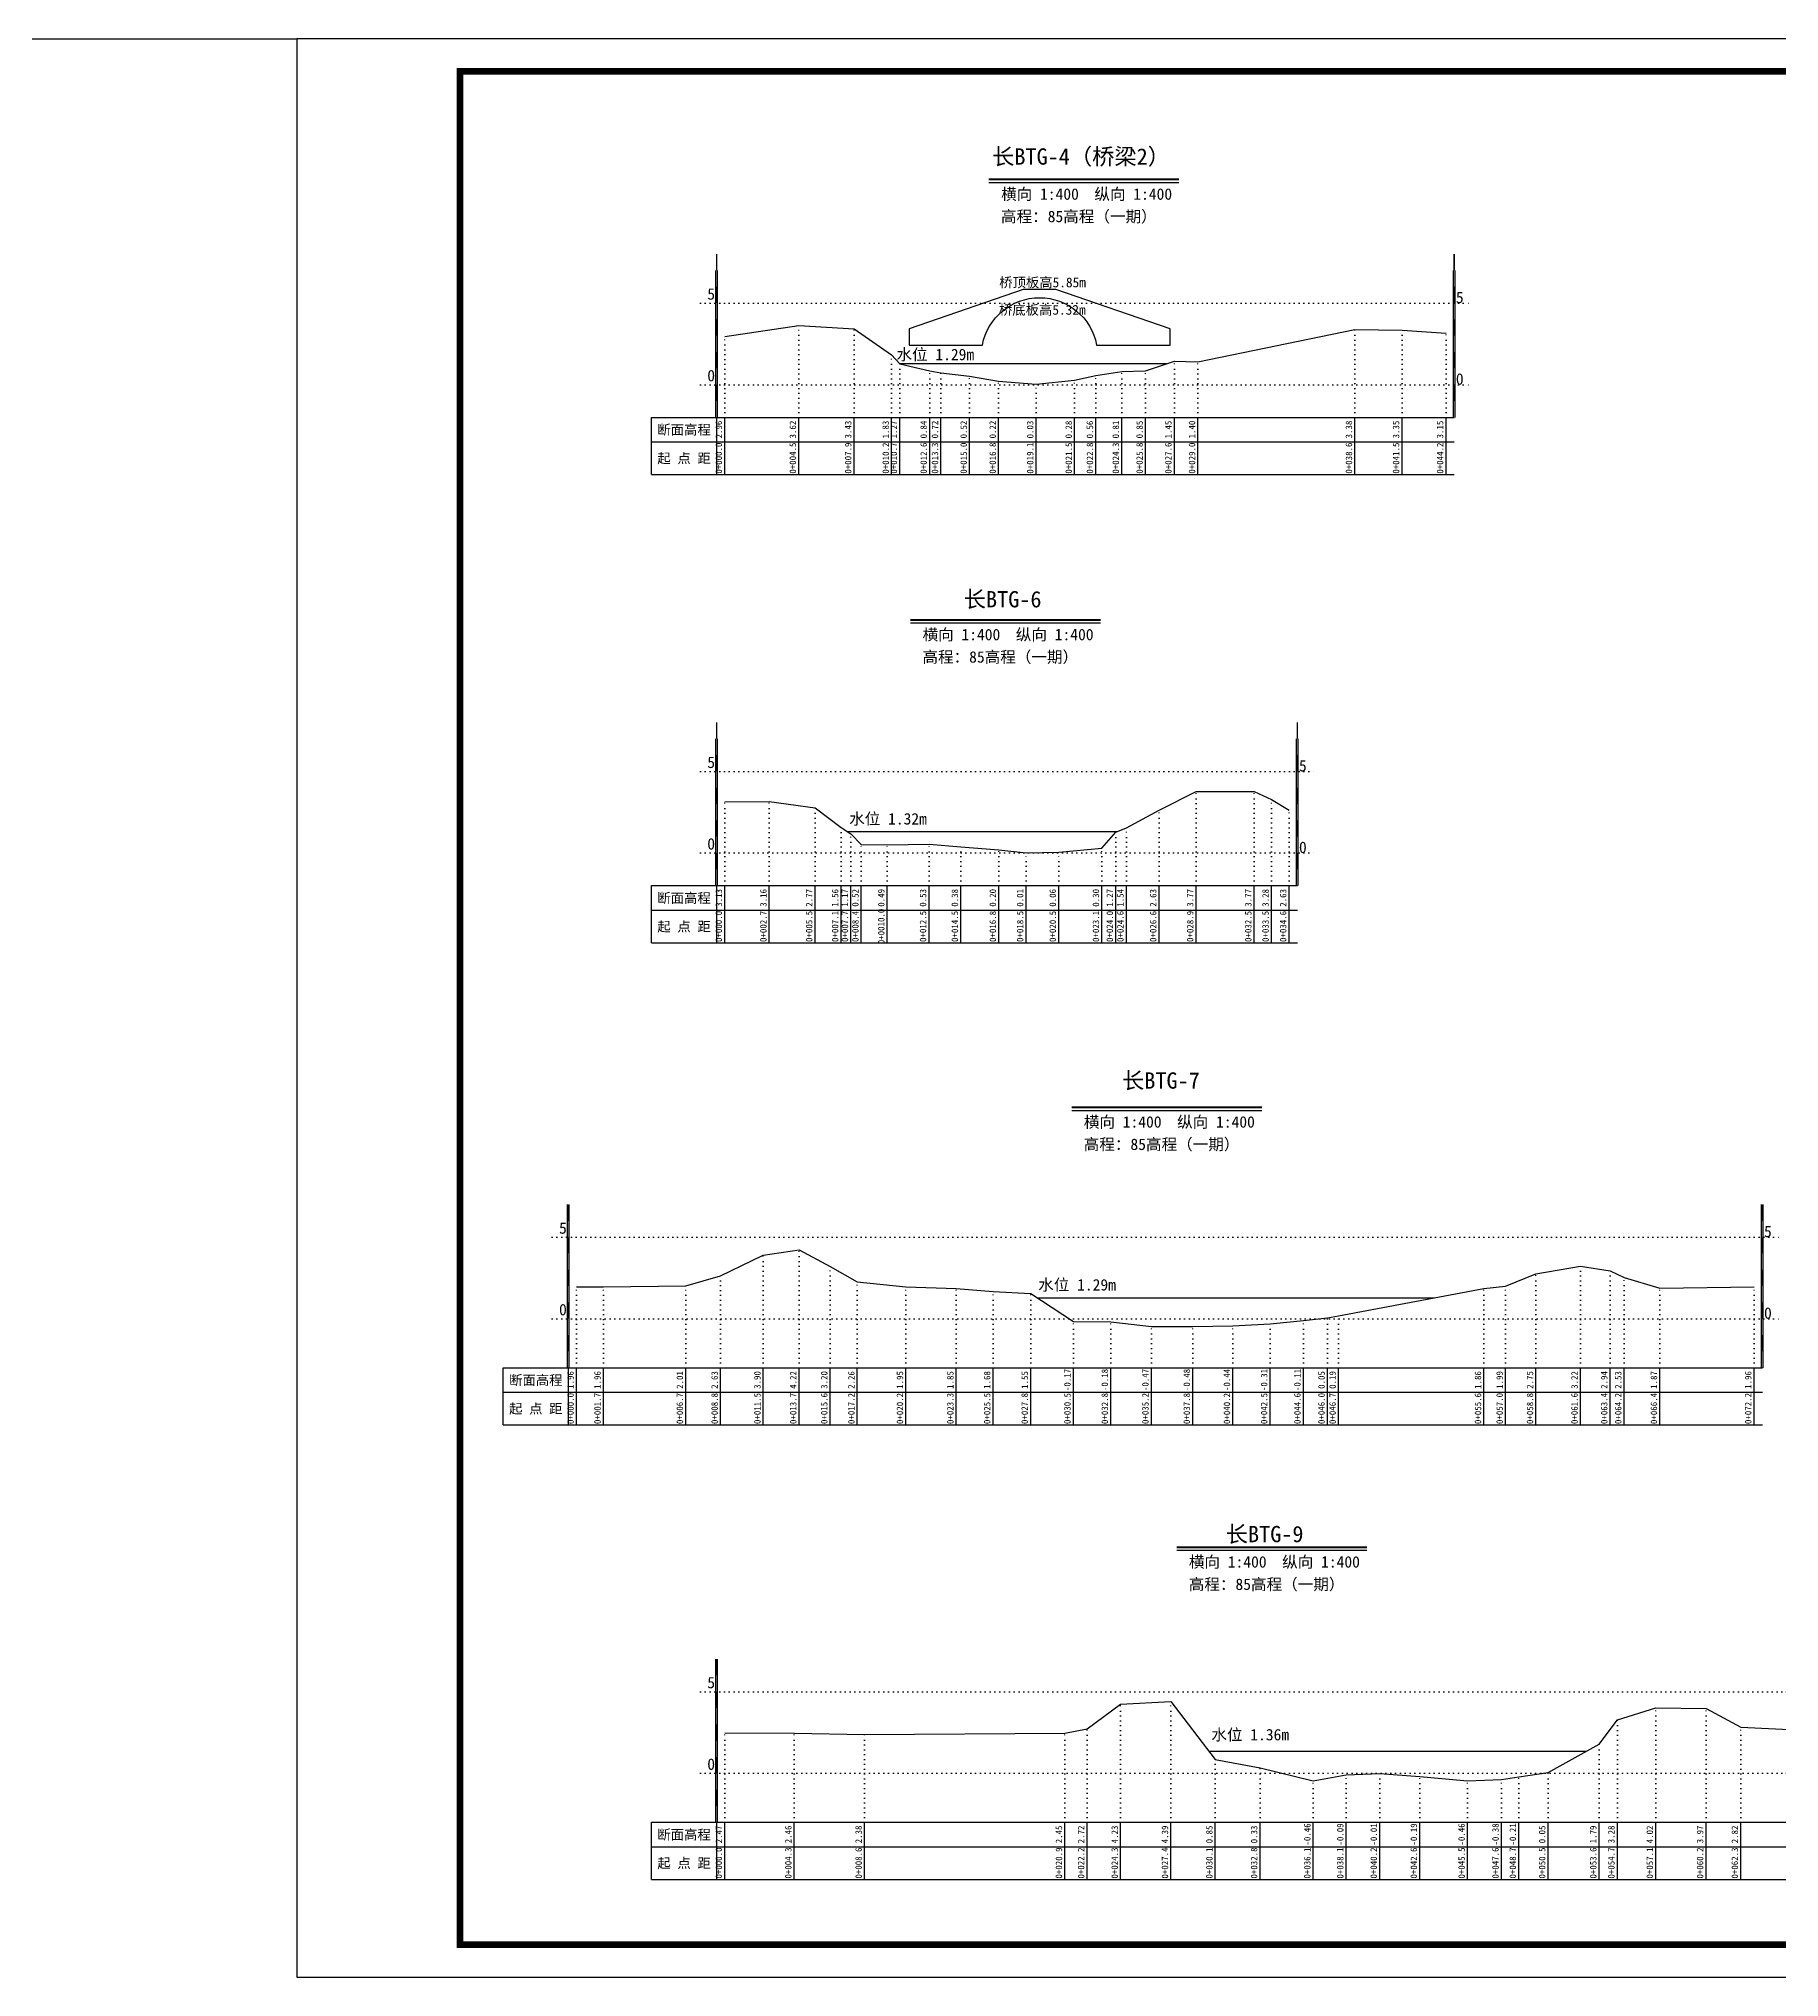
# Model space of a CAD drawing. Header units: millimetres. Extents: x 518104 to 521506, y 3371901 to 3372198.
# Drawn here: x 518561.7 to 518828.5, y 3371900.9 to 3372197.9 of the extents above; entities that cross this region are included whole.
import ezdxf
from ezdxf.enums import TextEntityAlignment as Align

# ---------------------------------------------------------------- set-up
doc = ezdxf.new("R2010")
doc.units = ezdxf.units.MM
doc.header["$LTSCALE"] = 0.4
doc.header["$MEASUREMENT"] = 0
doc.linetypes.add('X4', pattern=[1.6, 0, -1.6])
for name, color, linetype in [('DMX', 1, 'Continuous'), ('zdm1', 5, 'Continuous'), ('ZDMT5', 3, 'Continuous'), ('图框', 7, 'Continuous'), ('断面名称', 5, 'Continuous'), ('桥梁', 7, 'Continuous'), ('比例尺', 3, 'Continuous'), ('水位', 4, 'Continuous')]:
    doc.layers.add(name, color=color, linetype=linetype)
doc.styles.add('HDM', font='仿宋_GB2312.ttf')

msp = doc.modelspace()

# ---------------------------------------------------------------- linework, layer by layer
at = {"layer": 'DMX', "linetype": 'Continuous', "flags": 128}
for points in [[(518666.84, 3372152.27), (518678.19, 3372153.92), (518686.66, 3372153.45), (518692.41, 3372149.45), (518693.66, 3372148.05), (518698.24, 3372146.97), (518699.96, 3372146.67), (518704.36, 3372146.17), (518708.81, 3372145.42), (518714.56, 3372144.95), (518720.46, 3372145.57), (518723.71, 3372146.27), (518727.69, 3372146.9), (518731.34, 3372147), (518735.74, 3372148.5), (518739.36, 3372148.37), (518763.41, 3372153.32), (518770.64, 3372153.25), (518777.39, 3372152.75)], [(518666.84, 3372080.95), (518673.66, 3372081.02), (518680.69, 3372080.05), (518684.66, 3372077.02), (518686.16, 3372076.05), (518687.76, 3372074.42), (518691.74, 3372074.35), (518698.14, 3372074.45), (518703.01, 3372074.07), (518708.84, 3372073.62), (518713.01, 3372073.15), (518718.01, 3372073.27), (518724.64, 3372073.87), (518726.76, 3372076.3), (518728.39, 3372076.97), (518733.41, 3372079.7), (518739.09, 3372082.55), (518747.99, 3372082.55), (518750.64, 3372081.32), (518753.34, 3372079.7)], [(518644.12, 3372006.66), (518648.24, 3372006.66), (518660.87, 3372006.78), (518666.19, 3372008.33), (518672.74, 3372011.51), (518678.24, 3372012.31), (518682.99, 3372009.76), (518687.14, 3372007.41), (518694.59, 3372006.63), (518702.32, 3372006.38), (518707.97, 3372005.96), (518713.72, 3372005.63), (518720.27, 3372001.33), (518725.99, 3372001.31), (518732.22, 3372000.58), (518738.57, 3372000.56), (518744.72, 3372000.66), (518750.42, 3372000.98), (518755.52, 3372001.48), (518759.22, 3372001.88), (518760.92, 3372002.23), (518783.19, 3372006.41), (518786.52, 3372006.73), (518791.17, 3372008.63), (518797.99, 3372009.81), (518802.54, 3372009.11), (518804.69, 3372008.08), (518810.17, 3372006.43), (518824.62, 3372006.66)], [(518666.84, 3371938.3), (518677.49, 3371938.27), (518688.26, 3371938.07), (518718.96, 3371938.25), (518722.36, 3371938.92), (518727.51, 3371942.7), (518735.21, 3371943.1), (518742.01, 3371934.25), (518748.89, 3371932.95), (518757.04, 3371930.97), (518762.09, 3371931.9), (518767.21, 3371932.1), (518773.36, 3371931.65), (518780.69, 3371930.97), (518785.89, 3371931.17), (518788.54, 3371931.6), (518793.04, 3371932.25), (518800.86, 3371936.6), (518800.86, 3371936.6), (518803.64, 3371940.32), (518809.54, 3371942.17), (518817.24, 3371942.05), (518822.56, 3371939.17), (518834.29, 3371938.6)]]:
    msp.add_lwpolyline(points, dxfattribs=at)
at = {"layer": 'zdm1', "linetype": 'Continuous'}
for p, q in [((518665.46, 3372139.87), (518665.46, 3372162.37)), ((518665.71, 3372139.87), (518665.71, 3372162.37)), ((518778.51, 3372139.87), (518778.51, 3372162.37)), ((518778.76, 3372139.87), (518778.76, 3372162.37)), ((518655.59, 3372139.87), (518666.84, 3372139.87)), ((518655.59, 3372131.12), (518655.59, 3372139.87)), ((518665.59, 3372131.12), (518665.59, 3372139.87)), ((518666.84, 3372139.87), (518778.64, 3372139.87)), ((518655.59, 3372136.12), (518778.64, 3372136.12)), ((518655.59, 3372131.12), (518778.64, 3372131.12)), ((518665.46, 3372068.12), (518665.46, 3372090.62)), ((518665.71, 3372068.12), (518665.71, 3372090.62)), ((518754.46, 3372068.12), (518754.46, 3372090.62)), ((518754.71, 3372068.12), (518754.71, 3372090.62)), ((518655.59, 3372068.12), (518666.84, 3372068.12)), ((518655.59, 3372059.37), (518655.59, 3372068.12)), ((518665.59, 3372059.37), (518665.59, 3372068.12)), ((518666.84, 3372068.12), (518754.59, 3372068.12)), ((518655.59, 3372064.37), (518754.59, 3372064.37)), ((518655.59, 3372059.37), (518754.59, 3372059.37)), ((518642.74, 3371994.26), (518642.74, 3372019.26)), ((518642.99, 3371994.26), (518642.99, 3372019.26)), ((518825.74, 3371994.26), (518825.74, 3372019.26)), ((518825.99, 3371994.26), (518825.99, 3372019.26)), ((518632.87, 3371994.26), (518644.12, 3371994.26)), ((518632.87, 3371985.51), (518632.87, 3371994.26)), ((518642.87, 3371985.51), (518642.87, 3371994.26)), ((518644.12, 3371994.26), (518825.87, 3371994.26)), ((518632.87, 3371990.51), (518825.87, 3371990.51)), ((518632.87, 3371985.51), (518825.87, 3371985.51)), ((518665.46, 3371924.62), (518665.46, 3371949.62)), ((518665.71, 3371924.62), (518665.71, 3371949.62)), ((518655.59, 3371924.62), (518666.84, 3371924.62)), ((518655.59, 3371915.87), (518655.59, 3371924.62)), ((518665.59, 3371915.87), (518665.59, 3371924.62)), ((518666.84, 3371924.62), (518835.54, 3371924.62)), ((518655.59, 3371920.87), (518835.54, 3371920.87)), ((518655.59, 3371915.87), (518835.54, 3371915.87))]:
    msp.add_line(p, q, dxfattribs=at)
at = {"layer": 'zdm1', "linetype": 'X4'}
for p, q in [((518663.09, 3372157.37), (518781.14, 3372157.37)), ((518663.09, 3372144.87), (518781.14, 3372144.87)), ((518663.09, 3372085.62), (518757.09, 3372085.62)), ((518663.09, 3372073.12), (518757.09, 3372073.12)), ((518640.37, 3372014.26), (518828.37, 3372014.26)), ((518640.37, 3372001.76), (518828.37, 3372001.76)), ((518663.09, 3371944.62), (518838.04, 3371944.62)), ((518663.09, 3371932.12), (518838.04, 3371932.12))]:
    msp.add_line(p, q, dxfattribs=at)
at = {"layer": 'zdm1', "linetype": 'Continuous', "flags": 128}
for points in [[(518665.59, 3372162.37, 0.25, 0.25, 0), (518665.59, 3372164.87, 0.25, 0.25, 0)], [(518778.64, 3372162.37, 0.25, 0.25, 0), (518778.64, 3372164.87, 0.25, 0.25, 0)], [(518665.59, 3372157.37, 0.25, 0.25, 0), (518665.59, 3372159.87, 0.25, 0.25, 0)], [(518778.64, 3372157.37, 0.25, 0.25, 0), (518778.64, 3372159.87, 0.25, 0.25, 0)], [(518665.59, 3372152.37, 0.25, 0.25, 0), (518665.59, 3372154.87, 0.25, 0.25, 0)], [(518778.64, 3372152.37, 0.25, 0.25, 0), (518778.64, 3372154.87, 0.25, 0.25, 0)], [(518665.59, 3372147.37, 0.25, 0.25, 0), (518665.59, 3372149.87, 0.25, 0.25, 0)], [(518778.64, 3372147.37, 0.25, 0.25, 0), (518778.64, 3372149.87, 0.25, 0.25, 0)], [(518665.59, 3372142.37, 0.25, 0.25, 0), (518665.59, 3372144.87, 0.25, 0.25, 0)], [(518778.64, 3372142.37, 0.25, 0.25, 0), (518778.64, 3372144.87, 0.25, 0.25, 0)], [(518665.59, 3372090.62, 0.25, 0.25, 0), (518665.59, 3372093.12, 0.25, 0.25, 0)], [(518754.59, 3372090.62, 0.25, 0.25, 0), (518754.59, 3372093.12, 0.25, 0.25, 0)], [(518665.59, 3372085.62, 0.25, 0.25, 0), (518665.59, 3372088.12, 0.25, 0.25, 0)], [(518754.59, 3372085.62, 0.25, 0.25, 0), (518754.59, 3372088.12, 0.25, 0.25, 0)], [(518665.59, 3372080.62, 0.25, 0.25, 0), (518665.59, 3372083.12, 0.25, 0.25, 0)], [(518754.59, 3372080.62, 0.25, 0.25, 0), (518754.59, 3372083.12, 0.25, 0.25, 0)], [(518665.59, 3372075.62, 0.25, 0.25, 0), (518665.59, 3372078.12, 0.25, 0.25, 0)], [(518754.59, 3372075.62, 0.25, 0.25, 0), (518754.59, 3372078.12, 0.25, 0.25, 0)], [(518665.59, 3372070.62, 0.25, 0.25, 0), (518665.59, 3372073.12, 0.25, 0.25, 0)], [(518754.59, 3372070.62, 0.25, 0.25, 0), (518754.59, 3372073.12, 0.25, 0.25, 0)], [(518642.87, 3372016.76, 0.25, 0.25, 0), (518642.87, 3372019.26, 0.25, 0.25, 0)], [(518825.87, 3372016.76, 0.25, 0.25, 0), (518825.87, 3372019.26, 0.25, 0.25, 0)], [(518642.87, 3372011.76, 0.25, 0.25, 0), (518642.87, 3372014.26, 0.25, 0.25, 0)], [(518825.87, 3372011.76, 0.25, 0.25, 0), (518825.87, 3372014.26, 0.25, 0.25, 0)], [(518642.87, 3372006.76, 0.25, 0.25, 0), (518642.87, 3372009.26, 0.25, 0.25, 0)], [(518825.87, 3372006.76, 0.25, 0.25, 0), (518825.87, 3372009.26, 0.25, 0.25, 0)], [(518642.87, 3372001.76, 0.25, 0.25, 0), (518642.87, 3372004.26, 0.25, 0.25, 0)], [(518825.87, 3372001.76, 0.25, 0.25, 0), (518825.87, 3372004.26, 0.25, 0.25, 0)], [(518642.87, 3371996.76, 0.25, 0.25, 0), (518642.87, 3371999.26, 0.25, 0.25, 0)], [(518825.87, 3371996.76, 0.25, 0.25, 0), (518825.87, 3371999.26, 0.25, 0.25, 0)], [(518665.59, 3371947.12, 0.25, 0.25, 0), (518665.59, 3371949.62, 0.25, 0.25, 0)], [(518665.59, 3371942.12, 0.25, 0.25, 0), (518665.59, 3371944.62, 0.25, 0.25, 0)], [(518665.59, 3371937.12, 0.25, 0.25, 0), (518665.59, 3371939.62, 0.25, 0.25, 0)], [(518665.59, 3371932.12, 0.25, 0.25, 0), (518665.59, 3371934.62, 0.25, 0.25, 0)], [(518665.59, 3371927.12, 0.25, 0.25, 0), (518665.59, 3371929.62, 0.25, 0.25, 0)]]:
    msp.add_lwpolyline(points, format="xyseb", dxfattribs=at)
at = {"layer": 'ZDMT5', "linetype": 'X4'}
for p, q in [((518678.19, 3372139.87), (518678.19, 3372153.92)), ((518686.66, 3372139.87), (518686.66, 3372153.45)), ((518763.41, 3372139.87), (518763.41, 3372153.32)), ((518770.64, 3372139.87), (518770.64, 3372153.25)), ((518666.84, 3372139.87), (518666.84, 3372152.27)), ((518777.39, 3372139.87), (518777.39, 3372152.75)), ((518692.41, 3372139.87), (518692.41, 3372149.45)), ((518693.66, 3372139.87), (518693.66, 3372148.05)), ((518698.24, 3372139.87), (518698.24, 3372146.97)), ((518731.34, 3372139.87), (518731.34, 3372147)), ((518735.74, 3372139.87), (518735.74, 3372148.5)), ((518739.36, 3372139.87), (518739.36, 3372148.37)), ((518699.96, 3372139.87), (518699.96, 3372146.67)), ((518704.36, 3372139.87), (518704.36, 3372146.17)), ((518708.81, 3372139.87), (518708.81, 3372145.42)), ((518714.56, 3372139.87), (518714.56, 3372144.95)), ((518720.46, 3372139.87), (518720.46, 3372145.57)), ((518723.71, 3372139.87), (518723.71, 3372146.27)), ((518727.69, 3372139.87), (518727.69, 3372146.9)), ((518739.09, 3372068.12), (518739.09, 3372082.55)), ((518747.99, 3372068.12), (518747.99, 3372082.55)), ((518666.84, 3372068.12), (518666.84, 3372080.95)), ((518673.66, 3372068.12), (518673.66, 3372081.02)), ((518680.69, 3372068.12), (518680.69, 3372080.05)), ((518733.41, 3372068.12), (518733.41, 3372079.7)), ((518750.64, 3372068.12), (518750.64, 3372081.32)), ((518753.34, 3372068.12), (518753.34, 3372079.7)), ((518684.66, 3372068.12), (518684.66, 3372077.02)), ((518686.16, 3372068.12), (518686.16, 3372076.05)), ((518726.76, 3372068.12), (518726.76, 3372076.3)), ((518728.39, 3372068.12), (518728.39, 3372076.97)), ((518687.76, 3372068.12), (518687.76, 3372074.42)), ((518691.74, 3372068.12), (518691.74, 3372074.35)), ((518698.14, 3372068.12), (518698.14, 3372074.45)), ((518703.01, 3372068.12), (518703.01, 3372074.07)), ((518708.84, 3372068.12), (518708.84, 3372073.62)), ((518713.01, 3372068.12), (518713.01, 3372073.15)), ((518718.01, 3372068.12), (518718.01, 3372073.27)), ((518724.64, 3372068.12), (518724.64, 3372073.87)), ((518672.74, 3371994.26), (518672.74, 3372011.51)), ((518678.24, 3371994.26), (518678.24, 3372012.31)), ((518666.19, 3371994.26), (518666.19, 3372008.33)), ((518682.99, 3371994.26), (518682.99, 3372009.76)), ((518687.14, 3371994.26), (518687.14, 3372007.41)), ((518791.17, 3371994.26), (518791.17, 3372008.63)), ((518797.99, 3371994.26), (518797.99, 3372009.81)), ((518802.54, 3371994.26), (518802.54, 3372009.11)), ((518804.69, 3371994.26), (518804.69, 3372008.08)), ((518644.12, 3371994.26), (518644.12, 3372006.66)), ((518648.24, 3371994.26), (518648.24, 3372006.66)), ((518660.87, 3371994.26), (518660.87, 3372006.78)), ((518694.59, 3371994.26), (518694.59, 3372006.63)), ((518702.32, 3371994.26), (518702.32, 3372006.38)), ((518707.97, 3371994.26), (518707.97, 3372005.96)), ((518713.72, 3371994.26), (518713.72, 3372005.63)), ((518783.19, 3371994.26), (518783.19, 3372006.41)), ((518786.52, 3371994.26), (518786.52, 3372006.73)), ((518810.17, 3371994.26), (518810.17, 3372006.43)), ((518824.62, 3371994.26), (518824.62, 3372006.66)), ((518755.52, 3371994.26), (518755.52, 3372001.48)), ((518759.22, 3371994.26), (518759.22, 3372001.88)), ((518760.92, 3371994.26), (518760.92, 3372002.23)), ((518720.27, 3371994.26), (518720.27, 3372001.33)), ((518725.99, 3371994.26), (518725.99, 3372001.31)), ((518732.22, 3371994.26), (518732.22, 3372000.58)), ((518738.57, 3371994.26), (518738.57, 3372000.56)), ((518744.72, 3371994.26), (518744.72, 3372000.66)), ((518750.42, 3371994.26), (518750.42, 3372000.98)), ((518727.51, 3371924.62), (518727.51, 3371942.7)), ((518735.21, 3371924.62), (518735.21, 3371943.1)), ((518809.54, 3371924.62), (518809.54, 3371942.17)), ((518817.24, 3371924.62), (518817.24, 3371942.05)), ((518803.64, 3371924.62), (518803.64, 3371940.32)), ((518822.56, 3371924.62), (518822.56, 3371939.17)), ((518666.84, 3371924.62), (518666.84, 3371938.3)), ((518677.49, 3371924.62), (518677.49, 3371938.27)), ((518688.26, 3371924.62), (518688.26, 3371938.07)), ((518718.96, 3371924.62), (518718.96, 3371938.25)), ((518722.36, 3371924.62), (518722.36, 3371938.92)), ((518800.86, 3371924.62), (518800.86, 3371936.6)), ((518800.86, 3371924.62), (518800.86, 3371936.6)), ((518742.01, 3371924.62), (518742.01, 3371934.25)), ((518748.89, 3371924.62), (518748.89, 3371932.95)), ((518757.04, 3371924.62), (518757.04, 3371930.97)), ((518762.09, 3371924.62), (518762.09, 3371931.9)), ((518767.21, 3371924.62), (518767.21, 3371932.1)), ((518773.36, 3371924.62), (518773.36, 3371931.65)), ((518780.69, 3371924.62), (518780.69, 3371930.97)), ((518785.89, 3371924.62), (518785.89, 3371931.17)), ((518788.54, 3371924.62), (518788.54, 3371931.6)), ((518793.04, 3371924.62), (518793.04, 3371932.25))]:
    msp.add_line(p, q, dxfattribs=at)
at = {"layer": 'ZDMT5', "linetype": 'Continuous'}
for p, q in [((518666.84, 3372131.12), (518666.84, 3372139.87)), ((518678.19, 3372131.12), (518678.19, 3372139.87)), ((518686.66, 3372131.12), (518686.66, 3372139.87)), ((518692.41, 3372131.12), (518692.41, 3372139.87)), ((518693.66, 3372131.12), (518693.66, 3372139.87)), ((518698.24, 3372131.12), (518698.24, 3372139.87)), ((518699.96, 3372131.12), (518699.96, 3372139.87)), ((518704.36, 3372131.12), (518704.36, 3372139.87)), ((518708.81, 3372131.12), (518708.81, 3372139.87)), ((518714.56, 3372131.12), (518714.56, 3372139.87)), ((518720.46, 3372131.12), (518720.46, 3372139.87)), ((518723.71, 3372131.12), (518723.71, 3372139.87)), ((518727.69, 3372131.12), (518727.69, 3372139.87)), ((518731.34, 3372131.12), (518731.34, 3372139.87)), ((518735.74, 3372131.12), (518735.74, 3372139.87)), ((518739.36, 3372131.12), (518739.36, 3372139.87)), ((518763.41, 3372131.12), (518763.41, 3372139.87)), ((518770.64, 3372131.12), (518770.64, 3372139.87)), ((518777.39, 3372131.12), (518777.39, 3372139.87)), ((518666.84, 3372059.37), (518666.84, 3372068.12)), ((518673.66, 3372059.37), (518673.66, 3372068.12)), ((518680.69, 3372059.37), (518680.69, 3372068.12)), ((518684.66, 3372059.37), (518684.66, 3372068.12)), ((518686.16, 3372059.37), (518686.16, 3372068.12)), ((518687.76, 3372059.37), (518687.76, 3372068.12)), ((518691.74, 3372059.37), (518691.74, 3372068.12)), ((518698.14, 3372059.37), (518698.14, 3372068.12)), ((518703.01, 3372059.37), (518703.01, 3372068.12)), ((518708.84, 3372059.37), (518708.84, 3372068.12)), ((518713.01, 3372059.37), (518713.01, 3372068.12)), ((518718.01, 3372059.37), (518718.01, 3372068.12)), ((518724.64, 3372059.37), (518724.64, 3372068.12)), ((518726.76, 3372059.37), (518726.76, 3372068.12)), ((518728.39, 3372059.37), (518728.39, 3372068.12)), ((518733.41, 3372059.37), (518733.41, 3372068.12)), ((518739.09, 3372059.37), (518739.09, 3372068.12)), ((518747.99, 3372059.37), (518747.99, 3372068.12)), ((518750.64, 3372059.37), (518750.64, 3372068.12)), ((518753.34, 3372059.37), (518753.34, 3372068.12)), ((518644.12, 3371985.51), (518644.12, 3371994.26)), ((518648.24, 3371985.51), (518648.24, 3371994.26)), ((518660.87, 3371985.51), (518660.87, 3371994.26)), ((518666.19, 3371985.51), (518666.19, 3371994.26)), ((518672.74, 3371985.51), (518672.74, 3371994.26)), ((518678.24, 3371985.51), (518678.24, 3371994.26)), ((518682.99, 3371985.51), (518682.99, 3371994.26)), ((518687.14, 3371985.51), (518687.14, 3371994.26)), ((518694.59, 3371985.51), (518694.59, 3371994.26)), ((518702.32, 3371985.51), (518702.32, 3371994.26)), ((518707.97, 3371985.51), (518707.97, 3371994.26)), ((518713.72, 3371985.51), (518713.72, 3371994.26)), ((518720.27, 3371985.51), (518720.27, 3371994.26)), ((518725.99, 3371985.51), (518725.99, 3371994.26)), ((518732.22, 3371985.51), (518732.22, 3371994.26)), ((518738.57, 3371985.51), (518738.57, 3371994.26)), ((518744.72, 3371985.51), (518744.72, 3371994.26)), ((518750.42, 3371985.51), (518750.42, 3371994.26)), ((518755.52, 3371985.51), (518755.52, 3371994.26)), ((518759.22, 3371985.51), (518759.22, 3371994.26)), ((518760.92, 3371985.51), (518760.92, 3371994.26)), ((518783.19, 3371985.51), (518783.19, 3371994.26)), ((518786.52, 3371985.51), (518786.52, 3371994.26)), ((518791.17, 3371985.51), (518791.17, 3371994.26)), ((518797.99, 3371985.51), (518797.99, 3371994.26)), ((518802.54, 3371985.51), (518802.54, 3371994.26)), ((518804.69, 3371985.51), (518804.69, 3371994.26)), ((518810.17, 3371985.51), (518810.17, 3371994.26)), ((518824.62, 3371985.51), (518824.62, 3371994.26)), ((518666.84, 3371915.87), (518666.84, 3371924.62)), ((518677.49, 3371915.87), (518677.49, 3371924.62)), ((518688.26, 3371915.87), (518688.26, 3371924.62)), ((518718.96, 3371915.87), (518718.96, 3371924.62)), ((518722.36, 3371915.87), (518722.36, 3371924.62)), ((518727.51, 3371915.87), (518727.51, 3371924.62)), ((518735.21, 3371915.87), (518735.21, 3371924.62)), ((518742.01, 3371915.87), (518742.01, 3371924.62)), ((518748.89, 3371915.87), (518748.89, 3371924.62)), ((518757.04, 3371915.87), (518757.04, 3371924.62)), ((518762.09, 3371915.87), (518762.09, 3371924.62)), ((518767.21, 3371915.87), (518767.21, 3371924.62)), ((518773.36, 3371915.87), (518773.36, 3371924.62)), ((518780.69, 3371915.87), (518780.69, 3371924.62)), ((518785.89, 3371915.87), (518785.89, 3371924.62)), ((518788.54, 3371915.87), (518788.54, 3371924.62)), ((518793.04, 3371915.87), (518793.04, 3371924.62)), ((518800.86, 3371915.87), (518800.86, 3371924.62)), ((518803.64, 3371915.87), (518803.64, 3371924.62)), ((518809.54, 3371915.87), (518809.54, 3371924.62)), ((518817.24, 3371915.87), (518817.24, 3371924.62)), ((518822.56, 3371915.87), (518822.56, 3371924.62))]:
    msp.add_line(p, q, dxfattribs=at)
at = {"layer": '图框', "flags": 128}
msp.add_lwpolyline([(518601.26, 3371900.87), (519021.26, 3371900.87), (519021.26, 3372197.87), (518601.26, 3372197.87)], close=True, dxfattribs=at)
at = {"layer": '图框', "const_width": 1, "flags": 128}
msp.add_lwpolyline([(518626.26, 3371905.87), (519016.26, 3371905.87), (519016.26, 3372192.87), (518626.26, 3372192.87)], close=True, dxfattribs=at)
at = {"layer": '桥梁', "linetype": 'Continuous', "flags": 128}
msp.add_lwpolyline([(518735.08, 3372153.45), (518717.58, 3372159.45), (518712.58, 3372159.45), (518695.08, 3372153.45), (518695.08, 3372150.95), (518706.33, 3372150.95, -0.828571), (518723.83, 3372150.95), (518735.08, 3372150.95)], format="xyb", close=True, dxfattribs=at)
at = {"layer": '比例尺', "color": 3, "linetype": 'Continuous', "lineweight": 40}
for p, q in [((518707.33, 3372176.35), (518736.45, 3372176.35)), ((518695.29, 3372108.86), (518724.41, 3372108.86)), ((518720.01, 3372034.19), (518749.13, 3372034.19)), ((518736.11, 3371966.78), (518765.23, 3371966.78))]:
    msp.add_line(p, q, dxfattribs=at)
at = {"layer": '比例尺', "color": 3, "linetype": 'Continuous'}
for p, q in [((518707.33, 3372175.85), (518736.45, 3372175.85)), ((518695.29, 3372108.36), (518724.41, 3372108.36)), ((518720.01, 3372033.69), (518749.13, 3372033.69)), ((518736.11, 3371966.28), (518765.23, 3371966.28))]:
    msp.add_line(p, q, dxfattribs=at)
at = {"layer": '比例尺', "linetype": 'Continuous'}
msp.add_lwpolyline([(518524.36, 3372197.87), (518601.26, 3372197.87)], dxfattribs=at)
at = {"layer": '水位', "color": 6, "linetype": 'Continuous'}
for p, q in [((518693.62, 3372148.1), (518734.56, 3372148.1)), ((518685.62, 3372076.4), (518727, 3372076.4)), ((518714.71, 3372004.98), (518775.59, 3372004.98)), ((518741.03, 3371935.52), (518798.93, 3371935.52))]:
    msp.add_line(p, q, dxfattribs=at)

# ---------------------------------------------------------------- texts
at = {"layer": 'zdm1', "linetype": 'Continuous', "style": 'HDM'}
for s, p in [('5', (518665.34, 3372157.37)), ('0', (518665.34, 3372144.87)), ('5', (518665.34, 3372085.62)), ('0', (518665.34, 3372073.12)), ('5', (518642.62, 3372014.26)), ('0', (518642.62, 3372001.76)), ('5', (518665.34, 3371944.62)), ('0', (518665.34, 3371932.12))]:
    msp.add_text(s, height=1.75, dxfattribs=at).set_placement(p, align=Align.BOTTOM_RIGHT)
for s, p in [('5', (518778.89, 3372157.37)), ('0', (518778.89, 3372144.87)), ('5', (518754.84, 3372085.62)), ('0', (518754.84, 3372073.12)), ('5', (518826.12, 3372014.26)), ('0', (518826.12, 3372001.76))]:
    msp.add_text(s, height=1.75, dxfattribs=at).set_placement(p)
for s, p in [('断面高程', (518660.59, 3372138)), ('起 点 距', (518660.59, 3372133.62)), ('断面高程', (518660.59, 3372066.25)), ('起 点 距', (518660.59, 3372061.87)), ('断面高程', (518637.87, 3371992.38)), ('起 点 距', (518637.87, 3371988.01)), ('断面高程', (518660.59, 3371922.75)), ('起 点 距', (518660.59, 3371918.37))]:
    msp.add_text(s, height=1.5, dxfattribs=at).set_placement(p, align=Align.MIDDLE)
at = {"layer": 'ZDMT5', "linetype": 'Continuous', "style": 'HDM'}
for s, p in [('2.96', (518666.71, 3372138)), ('3.62', (518678.06, 3372138)), ('3.43', (518686.54, 3372138)), ('1.83', (518692.29, 3372138)), ('1.27', (518693.54, 3372138)), ('0.84', (518698.11, 3372138)), ('0.72', (518699.84, 3372138)), ('0.52', (518704.24, 3372138)), ('0.22', (518708.69, 3372138)), ('0.03', (518714.44, 3372138)), ('0.28', (518720.34, 3372138)), ('0.56', (518723.59, 3372138)), ('0.81', (518727.56, 3372138)), ('0.85', (518731.21, 3372138)), ('1.45', (518735.61, 3372138)), ('1.40', (518739.24, 3372138)), ('3.38', (518763.29, 3372138)), ('3.35', (518770.51, 3372138)), ('3.15', (518777.26, 3372138)), ('0+000.0', (518666.71, 3372133.62)), ('0+004.5', (518678.06, 3372133.62)), ('0+007.9', (518686.54, 3372133.62)), ('0+010.2', (518692.29, 3372133.62)), ('0+010.7', (518693.54, 3372133.62)), ('0+012.6', (518698.11, 3372133.62)), ('0+013.3', (518699.84, 3372133.62)), ('0+015.0', (518704.24, 3372133.62)), ('0+016.8', (518708.69, 3372133.62)), ('0+019.1', (518714.44, 3372133.62)), ('0+021.5', (518720.34, 3372133.62)), ('0+022.8', (518723.59, 3372133.62)), ('0+024.3', (518727.56, 3372133.62)), ('0+025.8', (518731.21, 3372133.62)), ('0+027.6', (518735.61, 3372133.62)), ('0+029.0', (518739.24, 3372133.62)), ('0+038.6', (518763.29, 3372133.62)), ('0+041.5', (518770.51, 3372133.62)), ('0+044.2', (518777.26, 3372133.62)), ('3.13', (518666.71, 3372066.25)), ('3.16', (518673.54, 3372066.25)), ('2.77', (518680.56, 3372066.25)), ('1.56', (518684.54, 3372066.25)), ('1.17', (518686.04, 3372066.25)), ('0.52', (518687.64, 3372066.25)), ('0.49', (518691.61, 3372066.25)), ('0.53', (518698.01, 3372066.25)), ('0.38', (518702.89, 3372066.25)), ('0.20', (518708.71, 3372066.25)), ('0.01', (518712.89, 3372066.25)), ('0.06', (518717.89, 3372066.25)), ('0.30', (518724.51, 3372066.25)), ('1.27', (518726.64, 3372066.25)), ('1.54', (518728.26, 3372066.25)), ('2.63', (518733.29, 3372066.25)), ('3.77', (518738.96, 3372066.25)), ('3.77', (518747.86, 3372066.25)), ('3.28', (518750.51, 3372066.25)), ('2.63', (518753.21, 3372066.25)), ('0+000.0', (518666.71, 3372061.87)), ('0+002.7', (518673.54, 3372061.87)), ('0+005.5', (518680.56, 3372061.87)), ('0+007.1', (518684.54, 3372061.87)), ('0+007.7', (518686.04, 3372061.87)), ('0+008.4', (518687.64, 3372061.87)), ('0+0010.0', (518691.61, 3372061.87)), ('0+012.5', (518698.01, 3372061.87)), ('0+014.5', (518702.89, 3372061.87)), ('0+016.8', (518708.71, 3372061.87)), ('0+018.5', (518712.89, 3372061.87)), ('0+020.5', (518717.89, 3372061.87)), ('0+023.1', (518724.51, 3372061.87)), ('0+024.0', (518726.64, 3372061.87)), ('0+024.6', (518728.26, 3372061.87)), ('0+026.6', (518733.29, 3372061.87)), ('0+028.9', (518738.96, 3372061.87)), ('0+032.5', (518747.86, 3372061.87)), ('0+033.5', (518750.51, 3372061.87)), ('0+034.6', (518753.21, 3372061.87)), ('1.96', (518643.99, 3371992.38)), ('1.96', (518648.12, 3371992.38)), ('2.01', (518660.74, 3371992.38)), ('2.63', (518666.07, 3371992.38)), ('3.90', (518672.62, 3371992.38)), ('4.22', (518678.12, 3371992.38)), ('3.20', (518682.87, 3371992.38)), ('2.26', (518687.02, 3371992.38)), ('1.95', (518694.47, 3371992.38)), ('1.85', (518702.19, 3371992.38)), ('1.68', (518707.84, 3371992.38)), ('1.55', (518713.59, 3371992.38)), ('-0.17', (518720.14, 3371992.38)), ('-0.18', (518725.87, 3371992.38)), ('-0.47', (518732.09, 3371992.38)), ('-0.48', (518738.44, 3371992.38)), ('-0.44', (518744.59, 3371992.38)), ('-0.31', (518750.29, 3371992.38)), ('-0.11', (518755.39, 3371992.38)), ('0.05', (518759.09, 3371992.38)), ('0.19', (518760.79, 3371992.38)), ('1.86', (518783.07, 3371992.38)), ('1.99', (518786.39, 3371992.38)), ('2.75', (518791.04, 3371992.38)), ('3.22', (518797.87, 3371992.38)), ('2.94', (518802.42, 3371992.38)), ('2.53', (518804.57, 3371992.38)), ('1.87', (518810.04, 3371992.38)), ('1.96', (518824.49, 3371992.38)), ('0+000.0', (518643.99, 3371988.01)), ('0+001.7', (518648.12, 3371988.01)), ('0+006.7', (518660.74, 3371988.01)), ('0+008.8', (518666.07, 3371988.01)), ('0+011.5', (518672.62, 3371988.01)), ('0+013.7', (518678.12, 3371988.01)), ('0+015.6', (518682.87, 3371988.01)), ('0+017.2', (518687.02, 3371988.01)), ('0+020.2', (518694.47, 3371988.01)), ('0+023.3', (518702.19, 3371988.01)), ('0+025.5', (518707.84, 3371988.01)), ('0+027.8', (518713.59, 3371988.01)), ('0+030.5', (518720.14, 3371988.01)), ('0+032.8', (518725.87, 3371988.01)), ('0+035.2', (518732.09, 3371988.01)), ('0+037.8', (518738.44, 3371988.01)), ('0+040.2', (518744.59, 3371988.01)), ('0+042.5', (518750.29, 3371988.01)), ('0+044.6', (518755.39, 3371988.01)), ('0+046.0', (518759.09, 3371988.01)), ('0+046.7', (518760.79, 3371988.01)), ('0+055.6', (518783.07, 3371988.01)), ('0+057.0', (518786.39, 3371988.01)), ('0+058.8', (518791.04, 3371988.01)), ('0+061.6', (518797.87, 3371988.01)), ('0+063.4', (518802.42, 3371988.01)), ('0+064.2', (518804.57, 3371988.01)), ('0+066.4', (518810.04, 3371988.01)), ('0+072.2', (518824.49, 3371988.01)), ('-0.46', (518756.91, 3371922.75)), ('-0.09', (518761.96, 3371922.75)), ('-0.01', (518767.09, 3371922.75)), ('-0.19', (518773.24, 3371922.75)), ('-0.46', (518780.56, 3371922.75)), ('-0.38', (518785.76, 3371922.75)), ('-0.21', (518788.41, 3371922.75)), ('2.47', (518666.71, 3371922.75)), ('2.46', (518677.36, 3371922.75)), ('2.38', (518688.14, 3371922.75)), ('2.45', (518718.84, 3371922.75)), ('2.72', (518722.24, 3371922.75)), ('4.23', (518727.39, 3371922.75)), ('4.39', (518735.09, 3371922.75)), ('0.85', (518741.89, 3371922.75)), ('0.33', (518748.76, 3371922.75)), ('0.05', (518792.91, 3371922.75)), ('1.79', (518800.74, 3371922.75)), ('3.28', (518803.51, 3371922.75)), ('4.02', (518809.41, 3371922.75)), ('3.97', (518817.11, 3371922.75)), ('2.82', (518822.44, 3371922.75)), ('0+000.0', (518666.71, 3371918.37)), ('0+004.3', (518677.36, 3371918.37)), ('0+008.6', (518688.14, 3371918.37)), ('0+020.9', (518718.84, 3371918.37)), ('0+022.2', (518722.24, 3371918.37)), ('0+024.3', (518727.39, 3371918.37)), ('0+027.4', (518735.09, 3371918.37)), ('0+030.1', (518741.89, 3371918.37)), ('0+032.8', (518748.76, 3371918.37)), ('0+036.1', (518756.91, 3371918.37)), ('0+038.1', (518761.96, 3371918.37)), ('0+040.2', (518767.09, 3371918.37)), ('0+042.6', (518773.24, 3371918.37)), ('0+045.5', (518780.56, 3371918.37)), ('0+047.6', (518785.76, 3371918.37)), ('0+048.7', (518788.41, 3371918.37)), ('0+050.5', (518792.91, 3371918.37)), ('0+053.6', (518800.74, 3371918.37)), ('0+054.7', (518803.51, 3371918.37)), ('0+057.1', (518809.41, 3371918.37)), ('0+060.2', (518817.11, 3371918.37)), ('0+062.3', (518822.44, 3371918.37))]:
    msp.add_text(s, height=1, rotation=90, dxfattribs=at).set_placement(p, align=Align.BOTTOM_CENTER)
at = {"layer": '断面名称', "color": 5, "linetype": 'Continuous', "style": 'HDM'}
for s, p in [('长BTG-4（桥梁2）', (518721.44, 3372179.88)), ('长BTG-6', (518709.42, 3372112.05)), ('长BTG-7', (518733.68, 3372038.31))]:
    msp.add_text(s, height=2.5, dxfattribs=at).set_placement(p, align=Align.MIDDLE)
msp.add_text('长BTG-9', height=2.5, dxfattribs=at).set_placement((518743.62, 3371967.52))
at = {"layer": '桥梁', "color": 11, "linetype": 'Continuous', "style": 'HDM'}
for s, p in [('桥顶板高5.85m', (518715.54, 3372160.57)), ('桥底板高5.32m', (518715.5, 3372156.37))]:
    msp.add_text(s, height=1.5, dxfattribs=at).set_placement(p, align=Align.MIDDLE)
at = {"layer": '比例尺', "color": 3, "linetype": 'Continuous', "style": 'HDM'}
for s, p in [('横向 1:400  纵向 1:400', (518735.4, 3372172.68)), ('高程：85高程（一期）', (518733.03, 3372169.25)), ('横向 1:400  纵向 1:400', (518723.36, 3372105.19)), ('高程：85高程（一期）', (518720.99, 3372101.76)), ('横向 1:400  纵向 1:400', (518748.08, 3372030.52)), ('高程：85高程（一期）', (518745.71, 3372027.09)), ('横向 1:400  纵向 1:400', (518764.18, 3371963.11)), ('高程：85高程（一期）', (518761.81, 3371959.68))]:
    msp.add_text(s, height=1.75, dxfattribs=at).set_placement(p, align=Align.BOTTOM_RIGHT)
at = {"layer": '水位', "color": 6, "linetype": 'Continuous', "style": 'HDM'}
for s, p in [('水位 1.29m', (518705.06, 3372148.1)), ('水位 1.32m', (518697.81, 3372076.96)), ('水位 1.29m', (518726.79, 3372005.56)), ('水位 1.36m', (518753.33, 3371936.64))]:
    msp.add_text(s, height=1.75, dxfattribs=at).set_placement(p, align=Align.BOTTOM_RIGHT)

doc.saveas('drawing.dxf')
